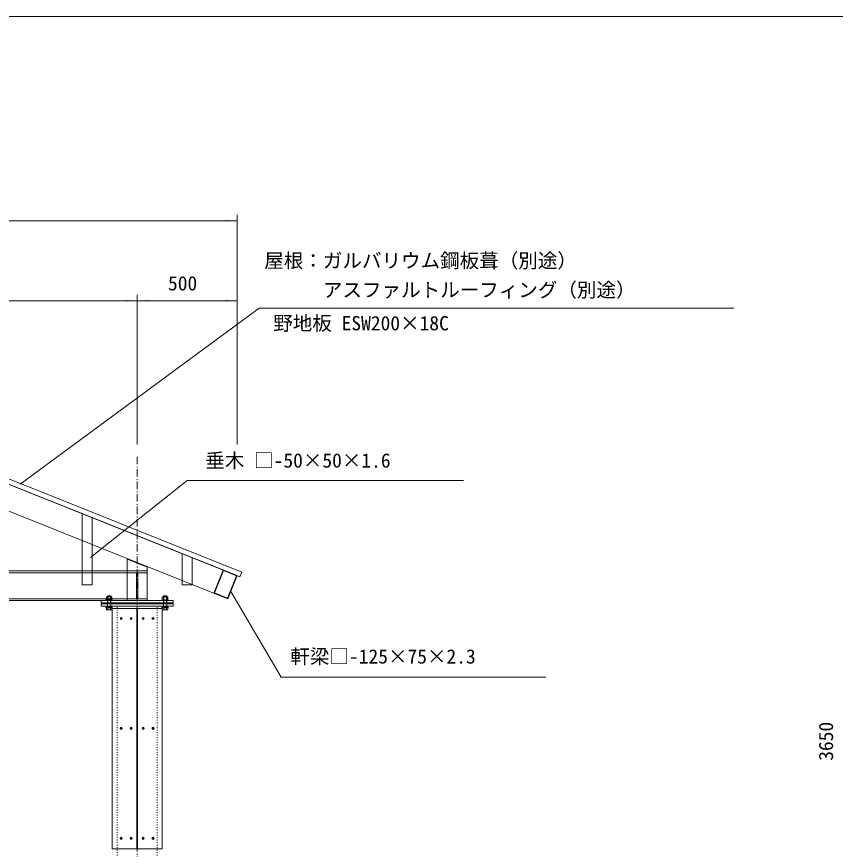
# Model space of a CAD drawing. Units: millimetres, scale not verified. Extents: x -11700 to 11700, y -8369 to 8384.
# Drawn here: x -4552 to -458, y 3965 to 8131 of the extents above; entities that cross this region are included whole.
import ezdxf
from ezdxf.enums import TextEntityAlignment as Align

# ---------------------------------------------------------------- set-up
doc = ezdxf.new("R2010")
doc.units = ezdxf.units.MM
doc.header["$LTSCALE"] = 60
doc.linetypes.add('USER5', pattern=[0.208282, 0.069427, -0.138855])
doc.linetypes.add('USER6', pattern=[1.041641, 0.625, -0.208282, 0.069427, -0.138931])
doc.layers.add('0-1_IMPORTED', color=1, linetype='Continuous', lineweight=18)
doc.styles.add('ＭＳ ゴシック', font='')
doc.styles.get('ＭＳ ゴシック').set_extended_font_data('MS Gothic')

msp = doc.modelspace()

# ---------------------------------------------------------------- linework, layer by layer
at = {"layer": '0-1_IMPORTED'}
for p, q in [((-3450.07, 5989.7), (-3450.07, 7139.7)), ((-3450.07, 7109.7), (-8450.07, 7109.7)), ((-5950.07, 6709.7), (-3950.07, 6709.7)), ((-3950.07, 5989.7), (-3950.07, 6739.7)), ((-3950.07, 5989.7), (-3950.07, 6739.7)), ((-3950.07, 6709.7), (-3450.07, 6709.7)), ((-3450.07, 5989.7), (-3450.07, 6739.7)), ((-3338.69, 6672.72), (-4535.03, 5792.04)), ((-964.56, 6672.72), (-3338.69, 6672.72)), ((-3698.8, 5810.85), (-4183.07, 5425.54)), ((-3698.8, 5810.85), (-2317.03, 5810.85)), ((-3229.58, 4825.54), (-3481.63, 5255.27)), ((-4081.74, 5231.51), (-4097.74, 5231.51)), ((-4081.74, 5231.51), (-4097.74, 5231.51)), ((-4096.67, 5226.93), (-4096.67, 5214.28)), ((-4096.67, 5226.93), (-4096.67, 5214.28)), ((-4082.81, 5214.28), (-4082.81, 5226.93)), ((-4082.81, 5214.28), (-4082.81, 5226.93)), ((-3817.74, 5231.51), (-3801.74, 5231.51)), ((-3816.67, 5214.28), (-3816.67, 5226.93)), ((-3802.81, 5226.93), (-3802.81, 5214.28)), ((-4081.74, 5195.24), (-4097.74, 5195.24)), ((-4081.74, 5195.24), (-4097.74, 5195.24)), ((-4096.67, 5173.24), (-4096.67, 5164.1)), ((-4096.67, 5173.24), (-4096.67, 5164.1)), ((-4090.88, 5176.74), (-4088.6, 5180.7)), ((-4090.88, 5176.74), (-4088.6, 5180.7)), ((-4088.18, 5180.7), (-4090.47, 5176.74)), ((-4088.18, 5180.7), (-4090.47, 5176.74)), ((-4082.81, 5164.1), (-4082.81, 5173.24)), ((-4082.81, 5164.1), (-4082.81, 5173.24)), ((-3817.74, 5195.24), (-3801.74, 5195.24)), ((-3816.67, 5164.1), (-3816.67, 5173.24)), ((-3811.3, 5180.7), (-3809.01, 5176.74)), ((-3808.6, 5176.74), (-3810.88, 5180.7)), ((-3802.81, 5173.24), (-3802.81, 5164.1)), ((-4030.49, 5121.7), (-4030.49, 5122.95)), ((-3980.49, 5121.7), (-3980.49, 5122.95)), ((-3918.99, 5121.7), (-3918.99, 5122.95)), ((-3868.99, 5121.7), (-3868.99, 5122.95)), ((-3229.58, 4825.54), (-1905.03, 4825.54)), ((-4030.49, 4571.7), (-4030.49, 4572.95)), ((-3980.49, 4571.7), (-3980.49, 4572.95)), ((-3918.99, 4571.7), (-3918.99, 4572.95)), ((-3868.99, 4571.7), (-3868.99, 4572.95)), ((-4030.49, 4021.7), (-4030.49, 4022.95)), ((-3980.49, 4021.7), (-3980.49, 4022.95)), ((-3918.99, 4021.7), (-3918.99, 4022.95)), ((-3868.99, 4021.7), (-3868.99, 4022.95))]:
    msp.add_line(p, q, dxfattribs=at)
at = {"layer": '0-1_IMPORTED', "linetype": 'USER6'}
msp.add_line((-3949.74, 5929.27), (-3949.74, 1449.27), dxfattribs=at)
at = {"layer": '0-1_IMPORTED', "color": 30}
for p, q in [((-3999.74, 5348.7), (-7899.74, 5348.7)), ((-3899.74, 5348.7), (-3899.74, 5218.7)), ((-7899.74, 5218.7), (-3999.74, 5218.7))]:
    msp.add_line(p, q, dxfattribs=at)
at = {"layer": '0-1_IMPORTED', "color": 3, "linetype": 'USER5'}
for p, q in [((-4049.48, 2759.7), (-4049.48, 5180.7)), ((-3849.48, 2759.7), (-3849.48, 5180.7))]:
    msp.add_line(p, q, dxfattribs=at)
at = {"layer": '0-1_IMPORTED', "color": 30}
for points in [[(-11700, 8130.73), (11700, 8130.73), (11700, -8369.27), (-11700, -8369.27)], [(-5950, 6361.26), (-3426.79, 5351.97), (-3436.07, 5328.76), (-5950, 6334.33)], [(-3450, 5334.33), (-5950, 6334.33), (-5950, 6199.7), (-3496.42, 5218.27)], [(-4225, 5287.91), (-4225, 5334.33), (-4225, 5644.33), (-4175, 5624.33), (-4175, 5334.33), (-4175, 5287.91)], [(-3899.74, 5376.48), (-3999.74, 5416.48), (-3999.74, 5357.7), (-3899.74, 5357.7)], [(-3675, 5334.33), (-3675, 5287.91), (-3725, 5287.91), (-3725, 5334.33), (-3725, 5444.33), (-3675, 5424.33)], [(-7899.74, 5357.7), (-3999.74, 5357.7), (-3999.74, 5209.7), (-7899.74, 5209.7)], [(-3899.74, 5357.7), (-3999.74, 5357.7), (-3999.74, 5348.7), (-3952.74, 5348.7), (-3952.74, 5218.7), (-3999.74, 5218.7), (-3999.74, 5209.7), (-3899.74, 5209.7), (-3899.74, 5218.7), (-3946.74, 5218.7), (-3946.74, 5348.7), (-3899.74, 5348.7)], [(-3566.06, 5246.13), (-3519.64, 5362.19), (-3450, 5334.33), (-3496.42, 5218.27)], [(-3563.07, 5247.41), (-3518.35, 5359.2), (-3452.99, 5333.05), (-3497.71, 5221.26)], [(-4129.74, 5209.7), (-3769.74, 5209.7), (-3769.74, 5197.7), (-4129.74, 5197.7)], [(-4129.74, 5192.7), (-3769.74, 5192.7), (-3769.74, 5180.7), (-4129.74, 5180.7)]]:
    msp.add_lwpolyline(points, close=True, dxfattribs=at)
at = {"layer": '0-1_IMPORTED'}
for points in [[(-4105.74, 5213.2), (-4073.74, 5213.2), (-4073.74, 5209.7), (-4105.74, 5209.7)], [(-4105.74, 5213.2), (-4073.74, 5213.2), (-4073.74, 5209.7), (-4105.74, 5209.7)], [(-4103.6, 5226.93), (-4101.74, 5228), (-4077.74, 5228), (-4075.88, 5226.93), (-4075.88, 5214.28), (-4077.74, 5213.2), (-4101.74, 5213.2), (-4103.6, 5214.28)], [(-4103.6, 5226.93), (-4101.74, 5228), (-4077.74, 5228), (-4075.88, 5226.93), (-4075.88, 5214.28), (-4077.74, 5213.2), (-4101.74, 5213.2), (-4103.6, 5214.28)], [(-3825.74, 5213.2), (-3793.74, 5213.2), (-3793.74, 5209.7), (-3825.74, 5209.7)], [(-3795.88, 5226.93), (-3797.74, 5228), (-3821.74, 5228), (-3823.6, 5226.93), (-3823.6, 5214.28), (-3821.74, 5213.2), (-3797.74, 5213.2), (-3795.88, 5214.28)], [(-4105.74, 5176.74), (-4073.74, 5176.74), (-4073.74, 5173.24), (-4105.74, 5173.24)], [(-4105.74, 5176.74), (-4073.74, 5176.74), (-4073.74, 5173.24), (-4105.74, 5173.24)], [(-4075.88, 5173.24), (-4075.88, 5164.1), (-4077.74, 5163.02), (-4101.74, 5163.02), (-4103.6, 5164.1), (-4103.6, 5173.24)], [(-4075.88, 5173.24), (-4075.88, 5164.1), (-4077.74, 5163.02), (-4101.74, 5163.02), (-4103.6, 5164.1), (-4103.6, 5173.24)], [(-4103.51, 5180.7), (-4075.98, 5180.7), (-4075.98, 5176.74), (-4103.51, 5176.74)], [(-4103.51, 5180.7), (-4075.98, 5180.7), (-4075.98, 5176.74), (-4103.51, 5176.74)], [(-4074.74, 5169.7), (-4074.74, 3967.7), (-3951.24, 3967.7), (-3951.24, 5169.7)], [(-3948.24, 5169.7), (-3948.24, 3967.7), (-3824.74, 3967.7), (-3824.74, 5169.7)], [(-3825.74, 5176.74), (-3793.74, 5176.74), (-3793.74, 5173.24), (-3825.74, 5173.24)], [(-3823.6, 5173.24), (-3823.6, 5164.1), (-3821.74, 5163.02), (-3797.74, 5163.02), (-3795.88, 5164.1), (-3795.88, 5173.24)], [(-3823.51, 5180.7), (-3795.98, 5180.7), (-3795.98, 5176.74), (-3823.51, 5176.74)]]:
    msp.add_lwpolyline(points, close=True, dxfattribs=at)
for points in [[(-4081.74, 5173.24), (-4081.74, 5231.51), (-4083.47, 5233.24), (-4096.01, 5233.24), (-4097.74, 5231.51), (-4097.74, 5173.24)], [(-4096.01, 5233.24), (-4096.01, 5195.24), (-4097.74, 5189.24)], [(-4081.74, 5173.24), (-4081.74, 5231.51), (-4083.47, 5233.24), (-4096.01, 5233.24), (-4097.74, 5231.51), (-4097.74, 5173.24)], [(-4096.01, 5233.24), (-4096.01, 5195.24), (-4097.74, 5189.24)], [(-4083.47, 5233.24), (-4083.47, 5195.24), (-4081.74, 5189.24)], [(-4083.47, 5233.24), (-4083.47, 5195.24), (-4081.74, 5189.24)], [(-3817.74, 5173.24), (-3817.74, 5231.51), (-3816.01, 5233.24), (-3803.47, 5233.24), (-3801.74, 5231.51), (-3801.74, 5173.24)], [(-3816.01, 5233.24), (-3816.01, 5195.24), (-3817.74, 5189.24)], [(-3803.47, 5233.24), (-3803.47, 5195.24), (-3801.74, 5189.24)], [(-4031.74, 5118.95), (-4032.99, 5118.95), (-4032.99, 5120.45), (-4031.74, 5120.45)], [(-4030.49, 5122.95), (-4028.99, 5122.95), (-4028.99, 5121.7)], [(-4028.99, 5117.7), (-4028.99, 5116.45), (-4030.49, 5116.45), (-4030.49, 5117.7)], [(-4027.74, 5120.45), (-4026.49, 5120.45), (-4026.49, 5118.95), (-4027.74, 5118.95)], [(-3981.74, 5118.95), (-3982.99, 5118.95), (-3982.99, 5120.45), (-3981.74, 5120.45)], [(-3980.49, 5122.95), (-3978.99, 5122.95), (-3978.99, 5121.7)], [(-3978.99, 5117.7), (-3978.99, 5116.45), (-3980.49, 5116.45), (-3980.49, 5117.7)], [(-3977.74, 5120.45), (-3976.49, 5120.45), (-3976.49, 5118.95), (-3977.74, 5118.95)], [(-3921.74, 5120.45), (-3922.99, 5120.45), (-3922.99, 5118.95), (-3921.74, 5118.95)], [(-3918.99, 5122.95), (-3920.49, 5122.95), (-3920.49, 5121.7)], [(-3920.49, 5117.7), (-3920.49, 5116.45), (-3918.99, 5116.45), (-3918.99, 5117.7)], [(-3917.74, 5118.95), (-3916.49, 5118.95), (-3916.49, 5120.45), (-3917.74, 5120.45)], [(-3871.74, 5120.45), (-3872.99, 5120.45), (-3872.99, 5118.95), (-3871.74, 5118.95)], [(-3868.99, 5122.95), (-3870.49, 5122.95), (-3870.49, 5121.7)], [(-3870.49, 5117.7), (-3870.49, 5116.45), (-3868.99, 5116.45), (-3868.99, 5117.7)], [(-3867.74, 5118.95), (-3866.49, 5118.95), (-3866.49, 5120.45), (-3867.74, 5120.45)], [(-4031.74, 4568.95), (-4032.99, 4568.95), (-4032.99, 4570.45), (-4031.74, 4570.45)], [(-4030.49, 4572.95), (-4028.99, 4572.95), (-4028.99, 4571.7)], [(-4028.99, 4567.7), (-4028.99, 4566.45), (-4030.49, 4566.45), (-4030.49, 4567.7)], [(-4027.74, 4570.45), (-4026.49, 4570.45), (-4026.49, 4568.95), (-4027.74, 4568.95)], [(-3981.74, 4568.95), (-3982.99, 4568.95), (-3982.99, 4570.45), (-3981.74, 4570.45)], [(-3980.49, 4572.95), (-3978.99, 4572.95), (-3978.99, 4571.7)], [(-3978.99, 4567.7), (-3978.99, 4566.45), (-3980.49, 4566.45), (-3980.49, 4567.7)], [(-3977.74, 4570.45), (-3976.49, 4570.45), (-3976.49, 4568.95), (-3977.74, 4568.95)], [(-3921.74, 4570.45), (-3922.99, 4570.45), (-3922.99, 4568.95), (-3921.74, 4568.95)], [(-3918.99, 4572.95), (-3920.49, 4572.95), (-3920.49, 4571.7)], [(-3920.49, 4567.7), (-3920.49, 4566.45), (-3918.99, 4566.45), (-3918.99, 4567.7)], [(-3917.74, 4568.95), (-3916.49, 4568.95), (-3916.49, 4570.45), (-3917.74, 4570.45)], [(-3871.74, 4570.45), (-3872.99, 4570.45), (-3872.99, 4568.95), (-3871.74, 4568.95)], [(-3868.99, 4572.95), (-3870.49, 4572.95), (-3870.49, 4571.7)], [(-3870.49, 4567.7), (-3870.49, 4566.45), (-3868.99, 4566.45), (-3868.99, 4567.7)], [(-3867.74, 4568.95), (-3866.49, 4568.95), (-3866.49, 4570.45), (-3867.74, 4570.45)], [(-4031.74, 4018.95), (-4032.99, 4018.95), (-4032.99, 4020.45), (-4031.74, 4020.45)], [(-4030.49, 4022.95), (-4028.99, 4022.95), (-4028.99, 4021.7)], [(-4028.99, 4017.7), (-4028.99, 4016.45), (-4030.49, 4016.45), (-4030.49, 4017.7)], [(-4027.74, 4020.45), (-4026.49, 4020.45), (-4026.49, 4018.95), (-4027.74, 4018.95)], [(-3981.74, 4018.95), (-3982.99, 4018.95), (-3982.99, 4020.45), (-3981.74, 4020.45)], [(-3980.49, 4022.95), (-3978.99, 4022.95), (-3978.99, 4021.7)], [(-3978.99, 4017.7), (-3978.99, 4016.45), (-3980.49, 4016.45), (-3980.49, 4017.7)], [(-3977.74, 4020.45), (-3976.49, 4020.45), (-3976.49, 4018.95), (-3977.74, 4018.95)], [(-3921.74, 4020.45), (-3922.99, 4020.45), (-3922.99, 4018.95), (-3921.74, 4018.95)], [(-3918.99, 4022.95), (-3920.49, 4022.95), (-3920.49, 4021.7)], [(-3920.49, 4017.7), (-3920.49, 4016.45), (-3918.99, 4016.45), (-3918.99, 4017.7)], [(-3917.74, 4018.95), (-3916.49, 4018.95), (-3916.49, 4020.45), (-3917.74, 4020.45)], [(-3871.74, 4020.45), (-3872.99, 4020.45), (-3872.99, 4018.95), (-3871.74, 4018.95)], [(-3868.99, 4022.95), (-3870.49, 4022.95), (-3870.49, 4021.7)], [(-3870.49, 4017.7), (-3870.49, 4016.45), (-3868.99, 4016.45), (-3868.99, 4017.7)], [(-3867.74, 4018.95), (-3866.49, 4018.95), (-3866.49, 4020.45), (-3867.74, 4020.45)]]:
    msp.add_lwpolyline(points, dxfattribs=at)
at = {"layer": '0-1_IMPORTED', "color": 3}
msp.add_lwpolyline([(-4114.74, 5197.7), (-3784.74, 5197.7), (-3784.74, 5192.7), (-4114.74, 5192.7)], close=True, dxfattribs=at)
at = {"layer": '0-1_IMPORTED'}
for centre in [(-4029.74, 5119.7), (-3979.74, 5119.7), (-3919.74, 5119.7), (-3869.74, 5119.7), (-4029.74, 4569.7), (-3979.74, 4569.7), (-3919.74, 4569.7), (-3869.74, 4569.7), (-4029.74, 4019.7), (-3979.74, 4019.7), (-3919.74, 4019.7), (-3869.74, 4019.7)]:
    msp.add_circle(centre, 5.5, dxfattribs=at)
for centre, start, end in [((-4031.74, 5121.7), 270, 0), ((-4031.74, 5117.7), 360, 90), ((-4027.74, 5121.7), 180, 270), ((-4027.74, 5117.7), 90, 180), ((-3981.74, 5121.7), 270, 0), ((-3981.74, 5117.7), 0, 90), ((-3977.74, 5121.7), 180, 270), ((-3977.74, 5117.7), 90, 180), ((-3921.74, 5121.7), 270, 0), ((-3921.74, 5117.7), 0, 90), ((-3917.74, 5121.7), 180, 270), ((-3917.74, 5117.7), 90, 180), ((-3871.74, 5121.7), 270, 0), ((-3871.74, 5117.7), 360, 90), ((-3867.74, 5121.7), 180, 270), ((-3867.74, 5117.7), 90, 180), ((-4031.74, 4571.7), 270, 0), ((-4031.74, 4567.7), 0, 90), ((-4027.74, 4571.7), 180, 270), ((-4027.74, 4567.7), 90, 180), ((-3981.74, 4571.7), 270, 360), ((-3981.74, 4567.7), 0, 90), ((-3977.74, 4571.7), 180, 270), ((-3977.74, 4567.7), 90, 180), ((-3921.74, 4571.7), 270, 360), ((-3921.74, 4567.7), 0, 90), ((-3917.74, 4571.7), 180, 270), ((-3917.74, 4567.7), 90, 180), ((-3871.74, 4571.7), 270, 0), ((-3871.74, 4567.7), 0, 90), ((-3867.74, 4571.7), 180, 270), ((-3867.74, 4567.7), 90, 180), ((-4031.74, 4021.7), 270, 0), ((-4031.74, 4017.7), 0, 90), ((-4027.74, 4021.7), 180, 270), ((-4027.74, 4017.7), 90, 180), ((-3981.74, 4021.7), 270, 360), ((-3981.74, 4017.7), 0, 90), ((-3977.74, 4021.7), 180, 270), ((-3977.74, 4017.7), 90, 180), ((-3921.74, 4021.7), 270, 360), ((-3921.74, 4017.7), 0, 90), ((-3917.74, 4021.7), 180, 270), ((-3917.74, 4017.7), 90, 180), ((-3871.74, 4021.7), 270, 0), ((-3871.74, 4017.7), 0, 90), ((-3867.74, 4021.7), 180, 270), ((-3867.74, 4017.7), 90, 180)]:
    msp.add_arc(centre, 1.25, start, end, dxfattribs=at)
for points in [[(-3450.07, 7109.7), (-3510.07, 7104.46), (-3510.07, 7114.95)], [(-3950.07, 6709.7), (-4010.07, 6704.45), (-4010.07, 6714.95)], [(-3950.07, 6709.7), (-3890.07, 6714.95), (-3890.07, 6704.45)], [(-3450.07, 6709.7), (-3510.07, 6704.45), (-3510.07, 6714.95)]]:
    msp.add_solid(points, dxfattribs=at)

# ---------------------------------------------------------------- texts
at = {"layer": '0-1_IMPORTED', "color": 7, "style": 'ＭＳ ゴシック'}
for s, p in [('屋根：ガルバリウム鋼板葺（別途）', (-3313.69, 6852.91)), ('500', (-3795.32, 6739.48)), ('\u3000\u3000\u3000アスファルトルーフィング（別途）', (-3313.69, 6706.31)), ('野地板 ESW200×18C', (-3268.88, 6539.81)), ('垂木 □-50×50×1.6', (-3608.8, 5852.97)), ('軒梁□-125×75×2.3', (-3183.15, 4872.43))]:
    msp.add_text(s, height=71.65, dxfattribs=at).set_placement(p, align=Align.BOTTOM_LEFT)
msp.add_text('3650', height=71.65, rotation=90, dxfattribs=at).set_placement((-447.25, 4407.71), align=Align.BOTTOM_LEFT)

doc.saveas('drawing.dxf')
